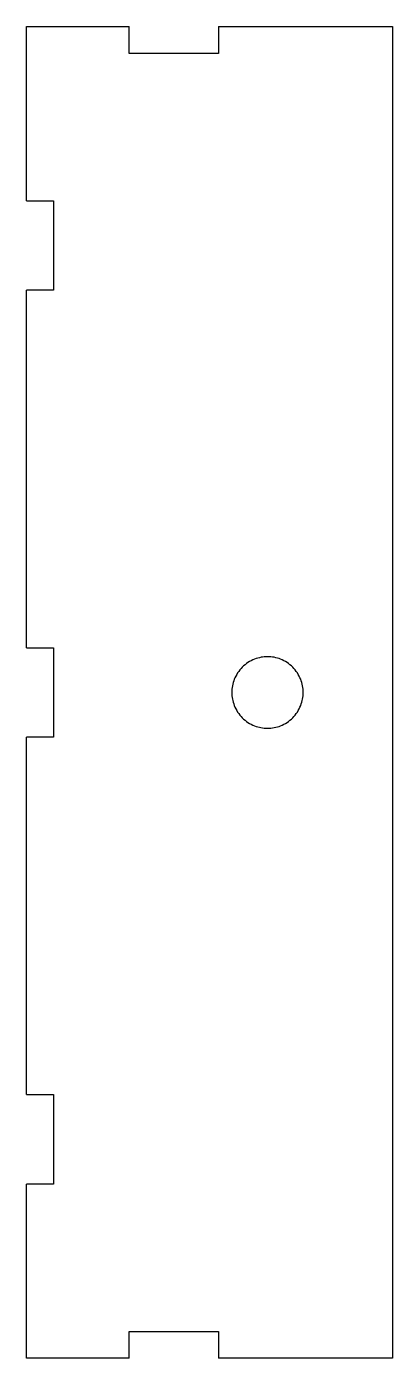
# Model space of a CAD drawing. Extents: x 241 to 282, y 196 to 345.
import ezdxf

# ---------------------------------------------------------------- set-up
doc = ezdxf.new("R2010")
doc.units = 0
doc.layers.get('0').update_dxf_attribs({"linetype": 'CONTINUOUS'})

msp = doc.modelspace()

# ---------------------------------------------------------------- linework, layer by layer
at = {"color": 7, "linetype": 'CONTINUOUS'}
for p, q in [((241.05, 325.76), (241.05, 345.26)), ((241.05, 345.26), (252.55, 345.26)), ((252.55, 342.26), (252.55, 345.26)), ((262.55, 345.26), (262.55, 342.26)), ((262.55, 345.26), (282.05, 345.26)), ((282.05, 345.26), (282.05, 196.26)), ((262.55, 342.26), (252.55, 342.26)), ((241.05, 325.76), (244.05, 325.76)), ((244.05, 325.76), (244.05, 315.76)), ((241.05, 275.76), (241.05, 315.76)), ((244.05, 315.76), (241.05, 315.76)), ((241.05, 275.76), (244.05, 275.76)), ((244.05, 275.76), (244.05, 265.76)), ((241.05, 225.76), (241.05, 265.76)), ((244.05, 265.76), (241.05, 265.76)), ((241.05, 225.76), (244.05, 225.76)), ((244.05, 225.76), (244.05, 215.76)), ((241.05, 196.26), (241.05, 215.76)), ((244.05, 215.76), (241.05, 215.76)), ((252.55, 199.26), (262.55, 199.26)), ((252.55, 196.26), (252.55, 199.26)), ((262.55, 199.26), (262.55, 196.26)), ((252.55, 196.26), (241.05, 196.26)), ((282.05, 196.26), (262.55, 196.26))]:
    msp.add_line(p, q, dxfattribs=at)
msp.add_open_spline([(268.05, 274.76), (268.52, 274.76), (269.03, 274.67), (270.01, 274.28), (270.48, 273.97), (271.26, 273.19), (271.57, 272.72), (271.96, 271.74), (272.05, 271.23), (272.05, 270.28), (271.96, 269.78), (271.57, 268.79), (271.26, 268.32), (270.48, 267.54), (270.01, 267.23), (269.03, 266.84), (268.52, 266.76), (267.57, 266.76), (267.07, 266.84), (266.08, 267.23), (265.61, 267.54), (264.83, 268.32), (264.52, 268.79), (264.13, 269.78), (264.05, 270.28), (264.05, 271.23), (264.13, 271.74), (264.52, 272.72), (264.83, 273.19), (265.61, 273.97), (266.08, 274.28), (267.07, 274.67), (267.57, 274.76), (268.05, 274.76)], degree=3, knots=[0, 0, 0, 0, 0.0625, 0.0625, 0.125, 0.125, 0.1875, 0.1875, 0.25, 0.25, 0.3125, 0.3125, 0.375, 0.375, 0.4375, 0.4375, 0.5, 0.5, 0.5625, 0.5625, 0.625, 0.625, 0.6875, 0.6875, 0.75, 0.75, 0.8125, 0.8125, 0.875, 0.875, 0.9375, 0.9375, 1, 1, 1, 1], dxfattribs=at)

doc.saveas('drawing.dxf')
